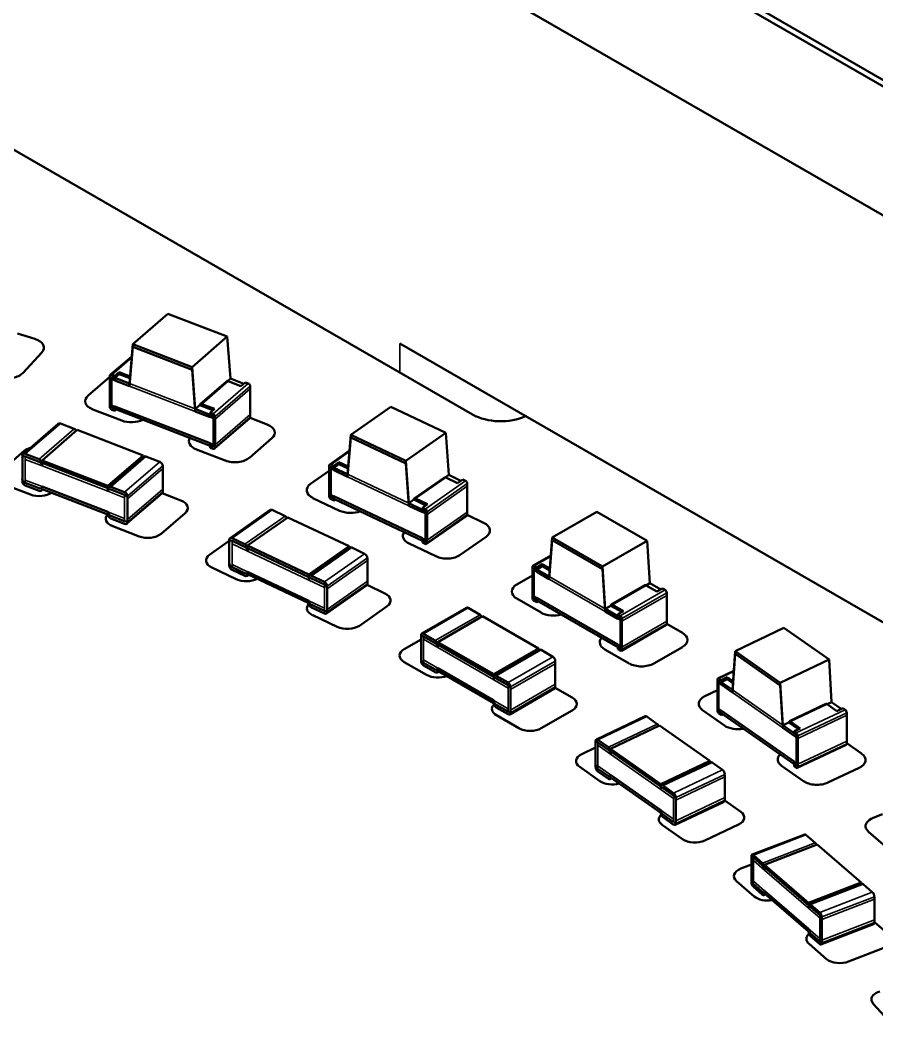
# Model space of a CAD drawing. Header units: inches. Extents: x -20.7 to 49, y -43 to 17.2.
# Drawn here: x -10.801 to -9.522, y -1.119 to 0.375 of the extents above; entities that cross this region are included whole.
import ezdxf

# ---------------------------------------------------------------- set-up
doc = ezdxf.new("R2010")
doc.units = ezdxf.units.IN
doc.header["$MEASUREMENT"] = 0
doc.layers.add('Visible (ANSI)', color=7, linetype='Continuous', lineweight=50)
doc.layers.add('Visible Narrow (ANSI)', color=7, linetype='Continuous', lineweight=35)

msp = doc.modelspace()

# ---------------------------------------------------------------- linework, layer by layer
at = {"layer": 'Visible (ANSI)'}
for p, q in [((-11.0274, 1.1595), (-8.4384, -0.3353)), ((-8.4384, -0.3449), (-11.0274, 1.1498)), ((-8.4384, -0.5378), (-11.0274, 0.957)), ((-11.0506, 0.3194), (-10.1254, -0.2147)), ((-10.5803, -0.0643), (-10.6327, -0.1097)), ((-10.5803, -0.0643), (-10.4919, -0.0984)), ((-10.8051, -0.0937), (-10.779, -0.1017)), ((-10.4919, -0.0984), (-10.5444, -0.1438)), ((-10.4919, -0.0984), (-10.487, -0.1611)), ((-10.6377, -0.1686), (-10.6327, -0.1097)), ((-10.6377, -0.1724), (-10.6327, -0.1136)), ((-10.6327, -0.1097), (-10.5444, -0.1438)), ((-10.6327, -0.1136), (-10.5444, -0.1477)), ((-10.234, -0.1087), (-9.2318, -0.6873)), ((-10.7684, -0.1219), (-10.7969, -0.1527)), ((-10.6665, -0.1556), (-10.6343, -0.1278)), ((-10.5444, -0.1438), (-10.5395, -0.2064)), ((-10.5444, -0.1477), (-10.5395, -0.2103)), ((-10.6994, -0.1865), (-10.6671, -0.1586)), ((-10.6671, -0.1996), (-10.6671, -0.1572)), ((-10.6671, -0.2035), (-10.6671, -0.1611)), ((-10.6642, -0.1554), (-10.6598, -0.1571)), ((-10.6642, -0.1593), (-10.6598, -0.161)), ((-10.6532, -0.1515), (-10.6598, -0.1571)), ((-10.6598, -0.16), (-10.6532, -0.1544)), ((-10.6598, -0.16), (-10.6598, -0.1571)), ((-10.6598, -0.16), (-10.6377, -0.1686)), ((-10.6598, -0.1639), (-10.6598, -0.161)), ((-10.6598, -0.1639), (-10.6377, -0.1724)), ((-10.6532, -0.1515), (-10.6532, -0.1544)), ((-10.6368, -0.1578), (-10.6532, -0.1515)), ((-10.6532, -0.1544), (-10.637, -0.1606)), ((-10.487, -0.1611), (-10.4913, -0.1648)), ((-10.487, -0.1611), (-10.4672, -0.1687)), ((-10.5323, -0.1992), (-10.4929, -0.1652)), ((-10.4906, -0.165), (-10.4714, -0.1724)), ((-10.4714, -0.1724), (-10.4649, -0.1667)), ((-10.4649, -0.1667), (-10.4604, -0.1684)), ((-10.4575, -0.2149), (-10.4575, -0.1724)), ((-10.4575, -0.2187), (-10.4575, -0.1763)), ((-10.6493, -0.2237), (-10.6923, -0.2072)), ((-10.6642, -0.2037), (-10.6598, -0.2054)), ((-10.6642, -0.2075), (-10.6598, -0.2092)), ((-10.6598, -0.2025), (-10.5174, -0.2574)), ((-10.6598, -0.2054), (-10.6598, -0.2025)), ((-10.6598, -0.2063), (-10.5174, -0.2613)), ((-10.6598, -0.2092), (-10.6598, -0.2063)), ((-10.6574, -0.2072), (-10.6598, -0.2092)), ((-10.5329, -0.2008), (-10.5395, -0.2064)), ((-10.5395, -0.2064), (-10.5174, -0.215)), ((-10.5329, -0.2008), (-10.5131, -0.2084)), ((-10.5108, -0.2064), (-10.5299, -0.199)), ((-10.5174, -0.2121), (-10.5108, -0.2064)), ((-10.2476, -0.203), (-10.3075, -0.2452)), ((-10.2476, -0.203), (-10.1654, -0.242)), ((-10.5395, -0.2103), (-10.5174, -0.2188)), ((-10.5174, -0.2121), (-10.5129, -0.2138)), ((-10.5174, -0.2121), (-10.5174, -0.215)), ((-10.5174, -0.2159), (-10.5129, -0.2176)), ((-10.5174, -0.2159), (-10.5174, -0.2188)), ((-10.5106, -0.2656), (-10.4581, -0.2203)), ((-10.51, -0.2602), (-10.51, -0.2178)), ((-10.51, -0.2641), (-10.51, -0.2217)), ((-10.4577, -0.2197), (-10.4323, -0.2295)), ((-10.7967, -0.2738), (-10.7443, -0.2285)), ((-10.7682, -0.2832), (-10.7157, -0.2378)), ((-10.7408, -0.2281), (-10.7202, -0.2361)), ((-10.7157, -0.2378), (-10.6175, -0.2757)), ((-10.4252, -0.2502), (-10.4588, -0.2793)), ((-10.3121, -0.3038), (-10.3075, -0.2452)), ((-10.3121, -0.3077), (-10.3075, -0.2491)), ((-10.3075, -0.2452), (-10.2253, -0.2841)), ((-10.3075, -0.2491), (-10.2253, -0.288)), ((-10.1654, -0.242), (-10.2253, -0.2841)), ((-10.1654, -0.242), (-10.1608, -0.3049)), ((-10.4947, -0.2834), (-10.5376, -0.2668)), ((-10.5174, -0.2574), (-10.5174, -0.2603)), ((-10.5174, -0.2603), (-10.5129, -0.262)), ((-10.5174, -0.2613), (-10.5174, -0.2642)), ((-10.5174, -0.2642), (-10.5129, -0.2659)), ((-10.3388, -0.2892), (-10.3093, -0.2685)), ((-10.8312, -0.3002), (-10.7951, -0.269)), ((-10.7977, -0.3109), (-10.7977, -0.2761)), ((-10.7977, -0.3147), (-10.7977, -0.28)), ((-10.7933, -0.2735), (-10.7726, -0.2815)), ((-10.7933, -0.2774), (-10.7726, -0.2853)), ((-10.7682, -0.2832), (-10.67, -0.321)), ((-10.7682, -0.2875), (-10.7682, -0.2832)), ((-10.67, -0.321), (-10.6175, -0.2757)), ((-10.6691, -0.3231), (-10.6166, -0.2777)), ((-10.6175, -0.2785), (-10.6175, -0.2757)), ((-10.6131, -0.2774), (-10.5925, -0.2854)), ((-10.7682, -0.287), (-10.67, -0.3249)), ((-10.7682, -0.2914), (-10.7682, -0.287)), ((-10.5881, -0.3261), (-10.5881, -0.2914)), ((-10.5881, -0.33), (-10.5881, -0.2953)), ((-10.3675, -0.3184), (-10.3395, -0.2987)), ((-10.3395, -0.3333), (-10.3395, -0.2908)), ((-10.3395, -0.3371), (-10.3395, -0.2947)), ((-10.3367, -0.2892), (-10.3326, -0.2912)), ((-10.3367, -0.2931), (-10.3326, -0.295)), ((-10.3251, -0.2859), (-10.3326, -0.2912)), ((-10.3326, -0.2941), (-10.3251, -0.2888)), ((-10.3326, -0.2941), (-10.3326, -0.2912)), ((-10.3326, -0.2941), (-10.3121, -0.3038)), ((-10.3326, -0.2979), (-10.3326, -0.295)), ((-10.3326, -0.2979), (-10.3121, -0.3077)), ((-10.3251, -0.2859), (-10.3251, -0.2888)), ((-10.3112, -0.2925), (-10.3251, -0.2859)), ((-10.3251, -0.2888), (-10.3114, -0.2953)), ((-10.2253, -0.2841), (-10.2208, -0.3471)), ((-10.2253, -0.288), (-10.2208, -0.3509)), ((-10.2126, -0.3402), (-10.1676, -0.3086)), ((-10.1608, -0.3049), (-10.1659, -0.3084)), ((-10.1656, -0.3086), (-10.1478, -0.317)), ((-10.1608, -0.3049), (-10.1428, -0.3135)), ((-10.1478, -0.317), (-10.1403, -0.3117)), ((-10.1403, -0.3117), (-10.1362, -0.3137)), ((-10.7854, -0.3343), (-10.8247, -0.3191)), ((-10.7933, -0.3169), (-10.7726, -0.3249)), ((-10.7933, -0.3208), (-10.7726, -0.3287)), ((-10.7692, -0.3284), (-10.767, -0.3265)), ((-10.7682, -0.3222), (-10.67, -0.3601)), ((-10.7682, -0.3261), (-10.67, -0.364)), ((-10.67, -0.3254), (-10.67, -0.321)), ((-10.67, -0.3292), (-10.67, -0.3249)), ((-10.67, -0.3249), (-10.67, -0.3249)), ((-10.6656, -0.3228), (-10.645, -0.3307)), ((-10.6656, -0.3266), (-10.645, -0.3346)), ((-10.1335, -0.3603), (-10.1335, -0.3179)), ((-10.1335, -0.3642), (-10.1335, -0.3217)), ((-10.6415, -0.3776), (-10.589, -0.3323)), ((-10.6406, -0.3715), (-10.6406, -0.3368)), ((-10.6406, -0.3753), (-10.6406, -0.3406)), ((-10.5889, -0.3322), (-10.5611, -0.3429)), ((-10.324, -0.3583), (-10.3639, -0.3394)), ((-10.3367, -0.3374), (-10.3326, -0.3394)), ((-10.3367, -0.3413), (-10.3326, -0.3432)), ((-10.3326, -0.3365), (-10.2002, -0.3992)), ((-10.3326, -0.3394), (-10.3326, -0.3365)), ((-10.3326, -0.3404), (-10.2002, -0.4031)), ((-10.3326, -0.3432), (-10.3326, -0.3404)), ((-10.3302, -0.3415), (-10.3326, -0.3432)), ((-10.2133, -0.3418), (-10.2208, -0.3471)), ((-10.2133, -0.3418), (-10.1952, -0.3504)), ((-10.1927, -0.3486), (-10.2106, -0.3402)), ((-10.4876, -0.3994), (-10.4277, -0.3572)), ((-10.4246, -0.3572), (-10.4054, -0.3663)), ((-10.2208, -0.3471), (-10.2002, -0.3568)), ((-10.2208, -0.3509), (-10.2002, -0.3607)), ((-10.2002, -0.3539), (-10.1927, -0.3486)), ((-10.2002, -0.3539), (-10.1961, -0.3558)), ((-10.2002, -0.3539), (-10.2002, -0.3568)), ((-10.2002, -0.3578), (-10.1961, -0.3597)), ((-10.2002, -0.3578), (-10.2002, -0.3607)), ((-10.6656, -0.3662), (-10.645, -0.3741)), ((-10.6656, -0.37), (-10.645, -0.378)), ((-10.5545, -0.3618), (-10.5906, -0.393)), ((-10.4613, -0.4104), (-10.4013, -0.3683)), ((-10.4013, -0.3683), (-10.31, -0.4115)), ((-10.1941, -0.4079), (-10.1342, -0.3658)), ((-10.1934, -0.4025), (-10.1934, -0.36)), ((-10.1934, -0.4063), (-10.1934, -0.3639)), ((-10.1335, -0.3647), (-10.109, -0.3764)), ((-9.9401, -0.3599), (-10.0069, -0.3985)), ((-9.9401, -0.3599), (-9.8649, -0.4033)), ((-10.6234, -0.3968), (-10.6627, -0.3816)), ((-10.4887, -0.4365), (-10.4887, -0.4018)), ((-10.4846, -0.3994), (-10.4654, -0.4085)), ((-10.2002, -0.3992), (-10.2002, -0.4021)), ((-10.2002, -0.4021), (-10.1961, -0.4041)), ((-10.2002, -0.4031), (-10.2002, -0.406)), ((-10.1054, -0.3974), (-10.1438, -0.4244)), ((-10.011, -0.4568), (-10.0069, -0.3985)), ((-10.011, -0.4607), (-10.0069, -0.4023)), ((-10.0069, -0.3985), (-9.9317, -0.4419)), ((-10.0069, -0.4023), (-9.9317, -0.4457)), ((-10.5181, -0.4241), (-10.4887, -0.4034)), ((-10.4887, -0.4404), (-10.4887, -0.4057)), ((-10.4846, -0.4033), (-10.4654, -0.4123)), ((-10.4613, -0.4104), (-10.37, -0.4537)), ((-10.4613, -0.4148), (-10.4613, -0.4104)), ((-10.4613, -0.4143), (-10.37, -0.4576)), ((-10.4613, -0.4186), (-10.4613, -0.4143)), ((-10.37, -0.4537), (-10.31, -0.4115)), ((-10.3689, -0.4556), (-10.309, -0.4135)), ((-10.31, -0.4142), (-10.31, -0.4115)), ((-10.3059, -0.4135), (-10.2868, -0.4226)), ((-10.1802, -0.4264), (-10.2201, -0.4075)), ((-10.2002, -0.406), (-10.1961, -0.4079)), ((-9.8649, -0.4033), (-9.9317, -0.4419)), ((-9.8649, -0.4033), (-9.8607, -0.4665)), ((-10.2826, -0.4636), (-10.2826, -0.4288)), ((-10.2826, -0.4674), (-10.2826, -0.4327)), ((-10.0354, -0.4407), (-10.0088, -0.4254)), ((-10.4783, -0.4606), (-10.5148, -0.4433)), ((-10.4846, -0.4428), (-10.4654, -0.4519)), ((-10.4846, -0.4467), (-10.4654, -0.4557)), ((-10.0361, -0.4848), (-10.0361, -0.4423)), ((-10.0361, -0.4886), (-10.0361, -0.4462)), ((-10.0336, -0.4409), (-10.0298, -0.4431)), ((-10.0336, -0.4448), (-10.0298, -0.4469)), ((-10.0215, -0.4383), (-10.0298, -0.4431)), ((-10.0298, -0.446), (-10.0215, -0.4411)), ((-10.0298, -0.446), (-10.0298, -0.4431)), ((-10.0298, -0.446), (-10.011, -0.4568)), ((-10.0298, -0.4498), (-10.0298, -0.4469)), ((-10.0215, -0.4383), (-10.0215, -0.4411)), ((-10.0102, -0.4448), (-10.0215, -0.4383)), ((-10.0215, -0.4411), (-10.0104, -0.4476)), ((-9.9317, -0.4419), (-9.9275, -0.505)), ((-9.9317, -0.4457), (-9.9275, -0.5089)), ((-10.4623, -0.4557), (-10.4599, -0.454)), ((-10.4613, -0.4495), (-10.37, -0.4928)), ((-10.4613, -0.4533), (-10.37, -0.4966)), ((-10.37, -0.458), (-10.37, -0.4537)), ((-10.37, -0.4576), (-10.3699, -0.4575)), ((-10.37, -0.4619), (-10.37, -0.4576)), ((-10.3659, -0.4556), (-10.3467, -0.4647)), ((-10.3659, -0.4595), (-10.3467, -0.4686)), ((-10.0596, -0.4684), (-10.0361, -0.4549)), ((-10.0298, -0.4498), (-10.011, -0.4607)), ((-10.3436, -0.512), (-10.2837, -0.4698)), ((-10.3426, -0.5057), (-10.3426, -0.471)), ((-10.3426, -0.5096), (-10.3426, -0.4749)), ((-10.2831, -0.4692), (-10.2565, -0.4819)), ((-9.9184, -0.4986), (-9.8683, -0.4697)), ((-9.8607, -0.4665), (-9.8666, -0.4698)), ((-9.8666, -0.4698), (-9.8503, -0.4792)), ((-9.8607, -0.4665), (-9.8444, -0.4759)), ((-9.8503, -0.4792), (-9.8419, -0.4744)), ((-9.8419, -0.4744), (-9.8382, -0.4766)), ((-10.023, -0.5106), (-10.0596, -0.4895)), ((-10.0336, -0.4891), (-10.0298, -0.4913)), ((-10.0298, -0.4884), (-9.9087, -0.5583)), ((-10.0298, -0.4913), (-10.0298, -0.4884)), ((-10.0298, -0.4923), (-9.9087, -0.5622)), ((-10.0298, -0.4951), (-10.0298, -0.4923)), ((-9.8357, -0.5234), (-9.8357, -0.4809)), ((-9.8357, -0.5272), (-9.8357, -0.4848)), ((-10.3659, -0.499), (-10.3467, -0.5081)), ((-10.3659, -0.5029), (-10.3467, -0.512)), ((-10.2532, -0.5011), (-10.2944, -0.5301)), ((-10.2014, -0.5419), (-10.1346, -0.5033)), ((-10.1319, -0.5036), (-10.1144, -0.5137)), ((-10.0336, -0.493), (-10.0298, -0.4951)), ((-10.0273, -0.4937), (-10.0298, -0.4951)), ((-9.9192, -0.5002), (-9.9275, -0.505)), ((-9.9275, -0.505), (-9.9087, -0.5159)), ((-9.9192, -0.5002), (-9.9029, -0.5096)), ((-9.9004, -0.5082), (-9.9167, -0.4988)), ((-10.3277, -0.532), (-10.3642, -0.5146)), ((-10.1774, -0.5545), (-10.1106, -0.5159)), ((-10.1106, -0.5159), (-10.0271, -0.5641)), ((-9.9275, -0.5089), (-9.9087, -0.5197)), ((-9.9087, -0.513), (-9.9004, -0.5082)), ((-9.9087, -0.513), (-9.905, -0.5152)), ((-9.9087, -0.513), (-9.9087, -0.5159)), ((-9.9087, -0.5168), (-9.905, -0.519)), ((-9.9087, -0.5168), (-9.9087, -0.5197)), ((-9.9025, -0.5619), (-9.9025, -0.5195)), ((-9.9032, -0.5674), (-9.8364, -0.5288)), ((-9.9025, -0.5658), (-9.9025, -0.5234)), ((-9.8357, -0.5272), (-9.8122, -0.5408)), ((-9.6606, -0.5334), (-9.7337, -0.568)), ((-9.6606, -0.5334), (-9.5932, -0.5808)), ((-10.2275, -0.5651), (-10.2025, -0.5506)), ((-10.2025, -0.5791), (-10.2025, -0.5443)), ((-10.2025, -0.5829), (-10.2025, -0.5482)), ((-10.1987, -0.5422), (-10.1812, -0.5523)), ((-10.1987, -0.546), (-10.1812, -0.5561)), ((-10.1774, -0.5545), (-10.0939, -0.6027)), ((-10.1774, -0.5588), (-10.1774, -0.5545)), ((-10.1774, -0.5583), (-10.0939, -0.6065)), ((-10.1774, -0.5627), (-10.1774, -0.5583)), ((-10.0939, -0.6027), (-10.0271, -0.5641)), ((-10.0928, -0.6046), (-10.026, -0.566)), ((-10.0271, -0.5666), (-10.0271, -0.5641)), ((-10.0233, -0.5663), (-10.0058, -0.5764)), ((-9.8915, -0.5866), (-9.928, -0.5655)), ((-9.9087, -0.5583), (-9.9087, -0.5612)), ((-9.9087, -0.5612), (-9.905, -0.5634)), ((-9.9087, -0.5622), (-9.9087, -0.5651)), ((-9.9087, -0.5651), (-9.905, -0.5672)), ((-9.8122, -0.5619), (-9.855, -0.5866)), ((-9.7374, -0.6261), (-9.7337, -0.568)), ((-9.7374, -0.63), (-9.7337, -0.5719)), ((-9.7337, -0.568), (-9.6662, -0.6154)), ((-9.7337, -0.5719), (-9.6662, -0.6193)), ((-9.5932, -0.5808), (-9.6662, -0.6154)), ((-9.5932, -0.5808), (-9.5895, -0.6442)), ((-10.1941, -0.6036), (-10.2275, -0.5844)), ((-10.1987, -0.5856), (-10.1812, -0.5957)), ((-10.1987, -0.5894), (-10.1812, -0.5995)), ((-10.1774, -0.5935), (-10.0939, -0.6417)), ((-10.1774, -0.5974), (-10.0939, -0.6456)), ((-10.002, -0.6176), (-10.002, -0.5829)), ((-10.002, -0.6215), (-10.002, -0.5868)), ((-10.1785, -0.5998), (-10.1759, -0.5983)), ((-10.0939, -0.607), (-10.0939, -0.6027)), ((-10.0939, -0.6109), (-10.0939, -0.6065)), ((-10.0939, -0.6065), (-10.0939, -0.6065)), ((-10.0901, -0.6048), (-10.0726, -0.615)), ((-10.0901, -0.6087), (-10.0726, -0.6188)), ((-9.7599, -0.6527), (-9.7599, -0.6103)), ((-9.7592, -0.6087), (-9.7356, -0.5975)), ((-9.7577, -0.609), (-9.7543, -0.6114)), ((-9.7452, -0.607), (-9.7543, -0.6114)), ((-9.7543, -0.6143), (-9.7452, -0.6099)), ((-9.7543, -0.6143), (-9.7543, -0.6114)), ((-9.7452, -0.607), (-9.7452, -0.6099)), ((-9.7366, -0.6131), (-9.7452, -0.607)), ((-9.7452, -0.6099), (-9.7368, -0.6158)), ((-10.0699, -0.6625), (-10.0031, -0.6239)), ((-10.0688, -0.6562), (-10.0688, -0.6215)), ((-10.0688, -0.6601), (-10.0688, -0.6253)), ((-10.0022, -0.6228), (-9.977, -0.6374)), ((-9.7786, -0.6352), (-9.7599, -0.6263)), ((-9.7599, -0.6566), (-9.7599, -0.6142)), ((-9.7577, -0.6129), (-9.7543, -0.6152)), ((-9.7543, -0.6143), (-9.7374, -0.6261)), ((-9.7543, -0.6181), (-9.7543, -0.6152)), ((-9.7543, -0.6181), (-9.7374, -0.63)), ((-9.6662, -0.6154), (-9.6625, -0.6788)), ((-9.6662, -0.6193), (-9.6625, -0.6827)), ((-10.0901, -0.6482), (-10.0726, -0.6584)), ((-10.0901, -0.6521), (-10.0726, -0.6622)), ((-9.977, -0.6567), (-10.0229, -0.6832)), ((-9.7494, -0.6793), (-9.7822, -0.6562)), ((-9.7543, -0.6567), (-9.6456, -0.7331)), ((-9.7543, -0.6596), (-9.7543, -0.6567)), ((-9.6526, -0.6729), (-9.5979, -0.6469)), ((-9.5963, -0.6472), (-9.5817, -0.6575)), ((-9.5895, -0.6442), (-9.5961, -0.6474)), ((-9.5895, -0.6442), (-9.5751, -0.6544)), ((-9.5817, -0.6575), (-9.5726, -0.6532)), ((-9.5726, -0.6532), (-9.5692, -0.6556)), ((-10.0563, -0.6832), (-10.0897, -0.6639)), ((-9.9407, -0.7), (-9.8677, -0.6653)), ((-9.8654, -0.6658), (-9.8497, -0.6769)), ((-9.7577, -0.6572), (-9.7543, -0.6596)), ((-9.7577, -0.6611), (-9.7543, -0.6635)), ((-9.7543, -0.6606), (-9.6456, -0.737)), ((-9.7543, -0.6635), (-9.7543, -0.6606)), ((-9.7518, -0.6623), (-9.7543, -0.6635)), ((-9.567, -0.7025), (-9.567, -0.66)), ((-9.567, -0.7063), (-9.567, -0.6639)), ((-9.9194, -0.7139), (-9.8463, -0.6792)), ((-9.8463, -0.6792), (-9.7714, -0.732)), ((-9.6534, -0.6745), (-9.6625, -0.6788)), ((-9.6625, -0.6788), (-9.6456, -0.6907)), ((-9.6625, -0.6827), (-9.6456, -0.6946)), ((-9.6534, -0.6745), (-9.639, -0.6846)), ((-9.6365, -0.6835), (-9.6511, -0.6732)), ((-9.6456, -0.6878), (-9.6365, -0.6835)), ((-9.9385, -0.7004), (-9.9227, -0.7115)), ((-9.6456, -0.6878), (-9.6423, -0.6902)), ((-9.6456, -0.6878), (-9.6456, -0.6907)), ((-9.6456, -0.6917), (-9.6423, -0.694)), ((-9.6456, -0.6917), (-9.6456, -0.6946)), ((-9.64, -0.7371), (-9.64, -0.6947)), ((-9.64, -0.7409), (-9.64, -0.6985)), ((-9.9623, -0.7218), (-9.9418, -0.7121)), ((-9.9418, -0.7371), (-9.9418, -0.7024)), ((-9.9418, -0.741), (-9.9418, -0.7062)), ((-9.9385, -0.7043), (-9.9227, -0.7153)), ((-9.9194, -0.7139), (-9.8444, -0.7666)), ((-9.9194, -0.7182), (-9.9194, -0.7139)), ((-9.6407, -0.7426), (-9.5677, -0.708)), ((-9.567, -0.7055), (-9.5447, -0.7212)), ((-9.9194, -0.7177), (-9.8444, -0.7704)), ((-9.9194, -0.7221), (-9.9194, -0.7177)), ((-9.9356, -0.7621), (-9.9655, -0.741)), ((-9.9385, -0.7438), (-9.9227, -0.7549)), ((-9.8444, -0.7666), (-9.7714, -0.732)), ((-9.8433, -0.7685), (-9.7703, -0.7339)), ((-9.7714, -0.7344), (-9.7714, -0.732)), ((-9.768, -0.7343), (-9.7523, -0.7454)), ((-9.6314, -0.7623), (-9.6642, -0.7392)), ((-9.6456, -0.7331), (-9.6456, -0.736)), ((-9.6456, -0.736), (-9.6423, -0.7384)), ((-9.6456, -0.737), (-9.6456, -0.7399)), ((-9.6456, -0.7399), (-9.6423, -0.7423)), ((-9.5483, -0.7422), (-9.595, -0.7644)), ((-9.9385, -0.7477), (-9.9227, -0.7587)), ((-9.9205, -0.7592), (-9.9177, -0.7579)), ((-9.9194, -0.7529), (-9.8444, -0.8056)), ((-9.9194, -0.7568), (-9.8444, -0.8095)), ((-9.7489, -0.7868), (-9.7489, -0.7521)), ((-9.7489, -0.7907), (-9.7489, -0.756)), ((-9.8444, -0.7709), (-9.8444, -0.7666)), ((-9.8444, -0.7748), (-9.8444, -0.7704)), ((-9.8444, -0.7704), (-9.8444, -0.7704)), ((-9.8411, -0.7689), (-9.8253, -0.78)), ((-9.8411, -0.7728), (-9.8253, -0.7839)), ((-9.822, -0.8214), (-9.822, -0.7867)), ((-9.822, -0.8253), (-9.822, -0.7906)), ((-9.7489, -0.7913), (-9.7252, -0.808)), ((-9.8231, -0.8277), (-9.75, -0.7931)), ((-9.8411, -0.8123), (-9.8253, -0.8234)), ((-9.8411, -0.8162), (-9.8253, -0.8273)), ((-9.5273, -0.8171), (-9.5136, -0.8118)), ((-9.8119, -0.8491), (-9.8419, -0.828)), ((-9.7285, -0.8272), (-9.7787, -0.851)), ((-9.5345, -0.8378), (-9.5383, -0.8324)), ((-9.7083, -0.872), (-9.6297, -0.8417)), ((-9.6278, -0.8423), (-9.614, -0.8542)), ((-9.5057, -0.8626), (-9.5345, -0.8378)), ((-9.6896, -0.8871), (-9.6111, -0.8568)), ((-9.6111, -0.8568), (-9.5454, -0.9135)), ((-9.7093, -0.9091), (-9.7093, -0.8744)), ((-9.7093, -0.913), (-9.7093, -0.8783)), ((-9.7063, -0.8726), (-9.6926, -0.8845)), ((-9.7063, -0.8765), (-9.6926, -0.8884)), ((-9.7249, -0.8928), (-9.7093, -0.8868)), ((-9.6896, -0.8871), (-9.624, -0.9438)), ((-9.6896, -0.8914), (-9.6896, -0.8871)), ((-9.6896, -0.8909), (-9.624, -0.9476)), ((-9.6896, -0.8953), (-9.6896, -0.8909)), ((-9.7052, -0.9344), (-9.7314, -0.9118)), ((-9.7063, -0.916), (-9.6926, -0.9279)), ((-9.7063, -0.9199), (-9.6926, -0.9318)), ((-9.624, -0.9438), (-9.5454, -0.9135)), ((-9.623, -0.9457), (-9.5444, -0.9154)), ((-9.5454, -0.9158), (-9.5454, -0.9135)), ((-9.5425, -0.916), (-9.5287, -0.9279)), ((-9.6907, -0.9324), (-9.688, -0.9314)), ((-9.6896, -0.9261), (-9.624, -0.9828)), ((-9.6896, -0.93), (-9.624, -0.9867)), ((-9.5257, -0.9695), (-9.5257, -0.9348)), ((-9.5257, -0.9734), (-9.5257, -0.9387)), ((-9.624, -0.9481), (-9.624, -0.9438)), ((-9.624, -0.952), (-9.624, -0.9476)), ((-9.624, -0.9476), (-9.624, -0.9476)), ((-9.621, -0.9463), (-9.6073, -0.9582)), ((-9.621, -0.9502), (-9.6073, -0.9621)), ((-9.6043, -0.9999), (-9.6043, -0.9651)), ((-9.6043, -1.0037), (-9.6043, -0.969)), ((-9.6054, -1.0061), (-9.5268, -0.9758)), ((-9.5257, -0.9729), (-9.5036, -0.992)), ((-9.621, -0.9897), (-9.6073, -1.0016)), ((-9.621, -0.9936), (-9.6073, -1.0055)), ((-9.5969, -1.028), (-9.6232, -1.0053)), ((-9.5101, -1.0109), (-9.5641, -1.0318)), ((-9.5274, -1.0949), (-9.5301, -1.0898)), ((-9.5052, -1.119), (-9.5274, -1.0949))]:
    msp.add_line(p, q, dxfattribs=at)
for centre, major_axis, ratio, start_param, end_param in [((-10.7912, -0.1149), (0.0258, 0), 0.57735, 5.792311, 7.363116), ((-10.8197, -0.1457), (-0.0258, 0), 0.57735, 1.07992, 2.650722), ((-10.6642, -0.1583), (-0.00232, 0.00268), 0.678892, 5.378346, 6.949143), ((-10.6642, -0.1622), (-0.00232, 0.00268), 0.678892, 5.378346, 6.949143), ((-10.4906, -0.1679), (-0.00232, 0.00268), 0.678892, 5.378346, 6.283185), ((-10.4604, -0.1713), (-0.00232, 0.00268), 0.678892, 3.80755, 5.378346), ((-10.6779, -0.1948), (-0.0258, 0), 0.57735, 5.694129, 7.26494), ((-10.6642, -0.2008), (0.00232, -0.00268), 0.678892, 3.80755, 5.378346), ((-10.6642, -0.2046), (0.00232, -0.00268), 0.678892, 3.80755, 5.378346), ((-10.5299, -0.2019), (-0.00232, 0.00268), 0.678892, 5.378346, 6.949143), ((-10.635, -0.2113), (-0.0258, 0), 0.57735, 0.98174, 2.295756), ((-10.5129, -0.2167), (-0.00232, 0.00268), 0.678892, 3.80755, 5.378346), ((-10.5129, -0.2205), (-0.00232, 0.00268), 0.678892, 3.80755, 5.378346), ((-10.4604, -0.2176), (0.00232, -0.00268), 0.678892, 0, 0.665957), ((-10.0837, -0.1906), (0.0591, 0), 0.57735, 3.926993, 5.397656), ((-10.7408, -0.2325), (-0.00347, 0.00402), 0.678892, 5.378346, 6.283185), ((-10.7202, -0.2404), (-0.00347, 0.00402), 0.678892, 4.543068, 5.378346), ((-10.4467, -0.2419), (0.0258, 0), 0.57735, 5.694129, 7.26494), ((-10.5233, -0.2544), (-0.0258, 0), 0.57735, 5.950933, 7.26494), ((-10.7755, -0.2766), (0.0236, 0), 0.57735, 2.019164, 2.552535), ((-10.5129, -0.2591), (0.00232, -0.00268), 0.678892, 5.378346, 6.949143), ((-10.5129, -0.263), (0.00232, -0.00268), 0.678892, 5.378346, 6.949143), ((-10.7933, -0.2778), (-0.00347, 0.00402), 0.678892, 5.378346, 6.949143), ((-10.7933, -0.2817), (-0.00347, 0.00402), 0.678892, 5.378346, 6.949143), ((-10.7726, -0.2858), (-0.00347, 0.00402), 0.678892, 3.80755, 5.378346), ((-10.6131, -0.2817), (-0.00347, 0.00402), 0.678892, 5.378346, 6.283185), ((-10.4803, -0.271), (-0.0258, 0), 0.57735, 0.98174, 2.552556), ((-10.7726, -0.2897), (-0.00347, 0.00402), 0.678892, 3.80755, 5.378346), ((-10.5925, -0.2897), (-0.00347, 0.00402), 0.678892, 3.80755, 5.378346), ((-10.3367, -0.2921), (-0.00204, 0.0029), 0.63116, 5.443637, 7.014433), ((-10.3367, -0.296), (-0.00204, 0.0029), 0.63116, 5.443637, 7.014433), ((-10.7933, -0.3126), (0.00347, -0.00402), 0.678892, 3.80755, 5.378346), ((-10.1656, -0.3115), (-0.00204, 0.0029), 0.63116, 5.443637, 6.283185), ((-10.7933, -0.3164), (0.00347, -0.00402), 0.678892, 3.80755, 5.378346), ((-10.7726, -0.3205), (0.00347, -0.00402), 0.678892, 5.378346, 6.949143), ((-10.7726, -0.3244), (0.00347, -0.00402), 0.678892, 5.378346, 6.949143), ((-10.6656, -0.3271), (-0.00347, 0.00402), 0.678892, 5.378346, 6.949143), ((-10.6656, -0.331), (-0.00347, 0.00402), 0.678892, 5.378346, 6.949143), ((-10.3475, -0.3278), (-0.0258, 0), 0.57735, 5.595951, 7.166768), ((-10.1362, -0.3166), (-0.00204, 0.0029), 0.63116, 3.872841, 5.443637), ((-10.7723, -0.3229), (-0.0236, 0), 0.57735, 0.981756, 2.456536), ((-10.645, -0.335), (-0.00347, 0.00402), 0.678892, 3.80755, 5.378346), ((-10.645, -0.3389), (-0.00347, 0.00402), 0.678892, 3.80755, 5.378346), ((-10.5925, -0.3283), (0.00347, -0.00402), 0.678892, 0, 0.665957), ((-10.5742, -0.3543), (0.0236, 0), 0.57735, 5.694135, 7.264934), ((-10.3367, -0.3346), (0.00204, -0.0029), 0.63116, 3.872841, 5.443637), ((-10.3367, -0.3384), (0.00204, -0.0029), 0.63116, 3.872841, 5.443637), ((-10.2106, -0.3431), (-0.00204, 0.0029), 0.63116, 5.443637, 7.014433), ((-10.4246, -0.3616), (-0.00306, 0.00435), 0.63116, 5.443637, 6.283185), ((-10.3076, -0.3468), (-0.0258, 0), 0.57735, 0.883562, 2.168152), ((-10.1961, -0.3587), (-0.00204, 0.0029), 0.63116, 3.872841, 5.443637), ((-10.6495, -0.3703), (-0.0236, 0), 0.57735, 5.790141, 7.264934), ((-10.6656, -0.3618), (0.00347, -0.00402), 0.678892, 3.80755, 5.378346), ((-10.6656, -0.3657), (0.00347, -0.00402), 0.678892, 3.80755, 5.378346), ((-10.645, -0.3698), (0.00347, -0.00402), 0.678892, 5.378346, 6.949143), ((-10.4054, -0.3707), (-0.00306, 0.00435), 0.63116, 4.635772, 5.443637), ((-10.1961, -0.3626), (-0.00204, 0.0029), 0.63116, 3.872841, 5.443637), ((-10.1362, -0.3629), (0.00204, -0.0029), 0.63116, 0, 0.731248), ((-10.645, -0.3736), (0.00347, -0.00402), 0.678892, 5.378346, 6.949143), ((-10.1254, -0.3879), (0.0258, 0), 0.57735, 5.595951, 7.166768), ((-10.6103, -0.3854), (-0.0236, 0), 0.57735, 0.981756, 2.552535), ((-10.4846, -0.4037), (-0.00306, 0.00435), 0.63116, 5.443637, 7.014433), ((-10.4846, -0.4076), (-0.00306, 0.00435), 0.63116, 5.443637, 7.014433), ((-10.2037, -0.396), (-0.0258, 0), 0.57735, 5.882172, 7.166768), ((-10.1961, -0.4012), (0.00204, -0.0029), 0.63116, 5.443637, 7.014433), ((-10.4654, -0.4128), (-0.00306, 0.00435), 0.63116, 3.872841, 5.443637), ((-10.4654, -0.4167), (-0.00306, 0.00435), 0.63116, 3.872841, 5.443637), ((-10.3059, -0.4178), (-0.00306, 0.00435), 0.63116, 5.443637, 6.283185), ((-10.1961, -0.405), (0.00204, -0.0029), 0.63116, 5.443637, 7.014433), ((-10.4998, -0.4327), (-0.0236, 0), 0.57735, 5.595964, 7.166757), ((-10.2868, -0.4269), (-0.00306, 0.00435), 0.63116, 3.872841, 5.443637), ((-10.1638, -0.4149), (-0.0258, 0), 0.57735, 0.883562, 2.454379), ((-10.4846, -0.4385), (0.00306, -0.00435), 0.63116, 3.872841, 5.443637), ((-10.4846, -0.4423), (0.00306, -0.00435), 0.63116, 3.872841, 5.443637), ((-10.0336, -0.4438), (-0.00177, 0.00307), 0.57735, 5.497787, 7.068583), ((-10.0336, -0.4477), (-0.00177, 0.00307), 0.57735, 5.497787, 7.068583), ((-10.4633, -0.45), (-0.0236, 0), 0.57735, 0.883578, 2.320905), ((-10.4654, -0.4475), (0.00306, -0.00435), 0.63116, 5.443637, 7.014433), ((-10.4654, -0.4514), (0.00306, -0.00435), 0.63116, 5.443637, 7.014433), ((-10.3659, -0.46), (-0.00306, 0.00435), 0.63116, 5.443637, 7.014433), ((-10.3659, -0.4638), (-0.00306, 0.00435), 0.63116, 5.443637, 7.014433), ((-10.3467, -0.4691), (-0.00306, 0.00435), 0.63116, 3.872841, 5.443637), ((-10.3467, -0.4729), (-0.00306, 0.00435), 0.63116, 3.872841, 5.443637), ((-10.2868, -0.4655), (0.00306, -0.00435), 0.63116, 0, 0.731248), ((-10.0413, -0.479), (-0.0258, 0), 0.57735, 5.497781, 7.06859), ((-9.8666, -0.4727), (-0.00177, 0.00307), 0.57735, 5.497787, 6.283185), ((-9.8382, -0.4795), (-0.00177, 0.00307), 0.57735, 3.926991, 5.497787), ((-10.3659, -0.4947), (0.00306, -0.00435), 0.63116, 3.872841, 5.443637), ((-10.2715, -0.4924), (0.0236, 0), 0.57735, 5.595964, 7.166757), ((-10.0336, -0.4862), (0.00177, -0.00307), 0.57735, 3.926991, 5.497787), ((-10.0336, -0.4901), (0.00177, -0.00307), 0.57735, 3.926991, 5.497787), ((-10.3492, -0.5041), (-0.0236, 0), 0.57735, 5.779924, 7.166757), ((-10.3659, -0.4986), (0.00306, -0.00435), 0.63116, 3.872841, 5.443637), ((-10.3467, -0.5038), (0.00306, -0.00435), 0.63116, 5.443637, 7.014433), ((-10.1319, -0.5079), (-0.00266, 0.0046), 0.57735, 5.497787, 6.283185), ((-9.9167, -0.5017), (-0.00177, 0.00307), 0.57735, 5.497787, 7.068583), ((-10.3467, -0.5076), (0.00306, -0.00435), 0.63116, 5.443637, 7.014433), ((-10.1144, -0.5181), (-0.00266, 0.0046), 0.57735, 4.712389, 5.497787), ((-10.0048, -0.5001), (-0.0258, 0), 0.57735, 0.785392, 2.036495), ((-9.905, -0.5181), (-0.00177, 0.00307), 0.57735, 3.926991, 5.497787), ((-9.905, -0.5219), (-0.00177, 0.00307), 0.57735, 3.926991, 5.497787), ((-10.3127, -0.5214), (-0.0236, 0), 0.57735, 0.883578, 2.454359), ((-9.8382, -0.5258), (0.00177, -0.00307), 0.57735, 0, 0.785398), ((-10.1987, -0.5465), (-0.00266, 0.0046), 0.57735, 5.497787, 7.068583), ((-10.1987, -0.5504), (-0.00266, 0.0046), 0.57735, 5.497787, 7.068583), ((-10.1812, -0.5566), (-0.00266, 0.0046), 0.57735, 3.926991, 5.497787), ((-9.9098, -0.5549), (-0.0258, 0), 0.57735, 5.817487, 7.06859), ((-9.8304, -0.5513), (0.0258, 0), 0.57735, 5.497781, 7.06859), ((-10.2108, -0.5747), (-0.0236, 0), 0.57735, 5.497793, 7.068577), ((-10.1812, -0.5605), (-0.00266, 0.0046), 0.57735, 3.926991, 5.497787), ((-10.0233, -0.5706), (-0.00266, 0.0046), 0.57735, 5.497787, 6.283185), ((-9.905, -0.5605), (0.00177, -0.00307), 0.57735, 5.497787, 7.068583), ((-9.905, -0.5643), (0.00177, -0.00307), 0.57735, 5.497787, 7.068583), ((-10.1987, -0.5812), (0.00266, -0.0046), 0.57735, 3.926991, 5.497787), ((-10.0058, -0.5807), (-0.00266, 0.0046), 0.57735, 3.926991, 5.497787), ((-10.1987, -0.5851), (0.00266, -0.0046), 0.57735, 3.926991, 5.497787), ((-10.1812, -0.5913), (0.00266, -0.0046), 0.57735, 5.497787, 7.068583), ((-10.1812, -0.5952), (0.00266, -0.0046), 0.57735, 5.497787, 7.068583), ((-9.8732, -0.576), (-0.0258, 0), 0.57735, 0.785392, 2.356201), ((-10.1774, -0.594), (-0.0236, 0), 0.57735, 0.785404, 2.180284), ((-10.0901, -0.6092), (-0.00266, 0.0046), 0.57735, 5.497787, 7.068583), ((-10.0901, -0.613), (-0.00266, 0.0046), 0.57735, 5.497787, 7.068583), ((-9.7577, -0.6119), (-0.00152, 0.0032), 0.51798, 5.542284, 7.11308), ((-10.0726, -0.6193), (-0.00266, 0.0046), 0.57735, 3.926991, 5.497787), ((-10.0726, -0.6232), (-0.00266, 0.0046), 0.57735, 3.926991, 5.497787), ((-10.0058, -0.6193), (0.00266, -0.0046), 0.57735, 0, 0.785398), ((-9.7577, -0.6158), (-0.00152, 0.0032), 0.51798, 5.542284, 7.11308), ((-10.0901, -0.6439), (0.00266, -0.0046), 0.57735, 3.926991, 5.497787), ((-9.9937, -0.647), (0.0236, 0), 0.57735, 5.497793, 7.068577), ((-9.7622, -0.6467), (-0.0258, 0), 0.57735, 5.399603, 6.97042), ((-10.073, -0.6543), (-0.0236, 0), 0.57735, 5.767748, 7.068577), ((-10.0901, -0.6478), (0.00266, -0.0046), 0.57735, 3.926991, 5.497787), ((-10.0726, -0.654), (0.00266, -0.0046), 0.57735, 5.497787, 7.068583), ((-9.7577, -0.6543), (0.00152, -0.0032), 0.51798, 3.971487, 5.542284), ((-9.7577, -0.6582), (0.00152, -0.0032), 0.51798, 3.971487, 5.542284), ((-9.5963, -0.6501), (-0.00152, 0.0032), 0.51798, 5.542284, 6.283185), ((-9.5692, -0.6585), (-0.00152, 0.0032), 0.51798, 3.971487, 5.542284), ((-10.0726, -0.6579), (0.00266, -0.0046), 0.57735, 5.497787, 7.068583), ((-9.8654, -0.6701), (-0.00228, 0.0048), 0.51798, 5.542284, 6.283185), ((-10.0396, -0.6736), (-0.0236, 0), 0.57735, 0.785404, 2.356188), ((-9.8497, -0.6812), (-0.00228, 0.0048), 0.51798, 4.775337, 5.542284), ((-9.7295, -0.6698), (-0.0258, 0), 0.57735, 0.687214, 1.900949), ((-9.6511, -0.6761), (-0.00152, 0.0032), 0.51798, 5.542284, 7.11308), ((-9.9385, -0.7048), (-0.00228, 0.0048), 0.51798, 5.542284, 7.11308), ((-9.6423, -0.6931), (-0.00152, 0.0032), 0.51798, 3.971487, 5.542284), ((-9.6423, -0.6969), (-0.00152, 0.0032), 0.51798, 3.971487, 5.542284), ((-9.9385, -0.7086), (-0.00228, 0.0048), 0.51798, 5.542284, 7.11308), ((-9.9227, -0.7158), (-0.00228, 0.0048), 0.51798, 3.971487, 5.542284), ((-9.9227, -0.7197), (-0.00228, 0.0048), 0.51798, 3.971487, 5.542284), ((-9.5692, -0.7048), (0.00152, -0.0032), 0.51798, 0, 0.829895), ((-9.9473, -0.7324), (-0.0236, 0), 0.57735, 5.399622, 6.970403), ((-9.6442, -0.7298), (-0.0258, 0), 0.57735, 5.75669, 6.97042), ((-9.5646, -0.7307), (0.0258, 0), 0.57735, 5.399603, 6.97042), ((-9.9385, -0.7395), (0.00228, -0.0048), 0.51798, 3.971487, 5.542284), ((-9.9385, -0.7433), (0.00228, -0.0048), 0.51798, 3.971487, 5.542284), ((-9.768, -0.7387), (-0.00228, 0.0048), 0.51798, 5.542284, 6.283185), ((-9.7523, -0.7497), (-0.00228, 0.0048), 0.51798, 3.971487, 5.542284), ((-9.6423, -0.7355), (0.00152, -0.0032), 0.51798, 5.542284, 7.11308), ((-9.6423, -0.7394), (0.00152, -0.0032), 0.51798, 5.542284, 7.11308), ((-9.9227, -0.7505), (0.00228, -0.0048), 0.51798, 5.542284, 7.11308), ((-9.9227, -0.7544), (0.00228, -0.0048), 0.51798, 5.542284, 7.11308), ((-9.9173, -0.7535), (-0.0236, 0), 0.57735, 0.687224, 2.034899), ((-9.8411, -0.7733), (-0.00228, 0.0048), 0.51798, 5.542284, 7.11308), ((-9.8411, -0.7771), (-0.00228, 0.0048), 0.51798, 5.542284, 7.11308), ((-9.6114, -0.7528), (-0.0258, 0), 0.57735, 0.687214, 2.258031), ((-9.8253, -0.7844), (-0.00228, 0.0048), 0.51798, 3.971487, 5.542284), ((-9.8253, -0.7882), (-0.00228, 0.0048), 0.51798, 3.971487, 5.542284), ((-9.7523, -0.7883), (0.00228, -0.0048), 0.51798, 0, 0.829895), ((-9.8411, -0.808), (0.00228, -0.0048), 0.51798, 3.971487, 5.542284), ((-9.8237, -0.8193), (-0.0236, 0), 0.57735, 5.739282, 6.970403), ((-9.8411, -0.8119), (0.00228, -0.0048), 0.51798, 3.971487, 5.542284), ((-9.7435, -0.8166), (0.0236, 0), 0.57735, 5.399622, 6.970403), ((-9.513, -0.8295), (-0.0258, 0), 0.57735, 5.301424, 6.47954), ((-9.8253, -0.8191), (0.00228, -0.0048), 0.51798, 5.542284, 7.11308), ((-9.8253, -0.8229), (0.00228, -0.0048), 0.51798, 5.542284, 7.11308), ((-9.7937, -0.8404), (-0.0236, 0), 0.57735, 0.687224, 2.258018), ((-9.6278, -0.8467), (-0.00191, 0.00496), 0.453621, 5.578442, 6.283185), ((-9.614, -0.8586), (-0.00191, 0.00496), 0.453621, 4.826576, 5.578442), ((-9.7063, -0.877), (-0.00191, 0.00496), 0.453621, 5.578442, 7.149238), ((-9.7063, -0.8808), (-0.00191, 0.00496), 0.453621, 5.578442, 7.149238), ((-9.7118, -0.9042), (-0.0236, 0), 0.57735, 5.301447, 6.872225), ((-9.6926, -0.8889), (-0.00191, 0.00496), 0.453621, 4.007645, 5.578442), ((-9.6926, -0.8927), (-0.00191, 0.00496), 0.453621, 4.007645, 5.578442), ((-9.7063, -0.9117), (0.00191, -0.00496), 0.453621, 4.007645, 5.578442), ((-9.7063, -0.9155), (0.00191, -0.00496), 0.453621, 4.007645, 5.578442), ((-9.5425, -0.9204), (-0.00191, 0.00496), 0.453621, 5.578442, 6.283185), ((-9.6855, -0.9269), (-0.0236, 0), 0.57735, 0.589048, 1.884958), ((-9.6926, -0.9236), (0.00191, -0.00496), 0.453621, 5.578442, 7.149238), ((-9.6926, -0.9275), (0.00191, -0.00496), 0.453621, 5.578442, 7.149238), ((-9.5287, -0.9323), (-0.00191, 0.00496), 0.453621, 4.007645, 5.578442), ((-9.621, -0.9507), (-0.00191, 0.00496), 0.453621, 5.578442, 7.149238), ((-9.621, -0.9545), (-0.00191, 0.00496), 0.453621, 5.578442, 7.149238), ((-9.6073, -0.9626), (-0.00191, 0.00496), 0.453621, 4.007645, 5.578442), ((-9.6073, -0.9664), (-0.00191, 0.00496), 0.453621, 4.007645, 5.578442), ((-9.621, -0.9854), (0.00191, -0.00496), 0.453621, 4.007645, 5.578442), ((-9.5287, -0.9709), (0.00191, -0.00496), 0.453621, 0, 0.866053), ((-9.6035, -0.9977), (-0.0236, 0), 0.57735, 5.700986, 6.872225), ((-9.621, -0.9893), (0.00191, -0.00496), 0.453621, 4.007645, 5.578442), ((-9.6073, -0.9973), (0.00191, -0.00496), 0.453621, 5.578442, 7.149238), ((-9.6073, -1.0012), (0.00191, -0.00496), 0.453621, 5.578442, 7.149238), ((-9.5773, -1.0204), (-0.0236, 0), 0.57735, 0.589048, 2.159846), ((-9.5066, -1.0885), (-0.0236, 0), 0.57735, 5.203262, 6.381358)]:
    msp.add_ellipse(centre, major_axis=major_axis, ratio=ratio, start_param=start_param, end_param=end_param, dxfattribs=at)
at = {"layer": 'Visible Narrow (ANSI)'}
for p, q in [((-10.234, -0.1087), (-10.234, -0.1521)), ((-10.6642, -0.1554), (-10.6344, -0.1297)), ((-10.6642, -0.1583), (-10.6598, -0.16)), ((-10.6642, -0.2008), (-10.6642, -0.1583)), ((-10.6642, -0.1622), (-10.6598, -0.1639)), ((-10.6642, -0.2046), (-10.6642, -0.1622)), ((-10.5395, -0.2064), (-10.6377, -0.1686)), ((-10.5395, -0.2103), (-10.6377, -0.1724)), ((-10.5299, -0.199), (-10.4906, -0.165)), ((-10.5129, -0.2138), (-10.4604, -0.1684)), ((-10.51, -0.2178), (-10.4575, -0.1724)), ((-10.51, -0.2217), (-10.4575, -0.1763)), ((-10.6642, -0.2008), (-10.6598, -0.2025)), ((-10.6642, -0.2046), (-10.6598, -0.2063)), ((-10.5174, -0.215), (-10.5129, -0.2167)), ((-10.5174, -0.2188), (-10.5129, -0.2205)), ((-10.5129, -0.2591), (-10.5129, -0.2167)), ((-10.5129, -0.263), (-10.5129, -0.2205)), ((-10.51, -0.2602), (-10.4575, -0.2149)), ((-10.51, -0.2641), (-10.4575, -0.2187)), ((-10.7933, -0.2735), (-10.7408, -0.2281)), ((-10.7726, -0.2815), (-10.7202, -0.2361)), ((-10.5174, -0.2574), (-10.5129, -0.2591)), ((-10.5174, -0.2613), (-10.5129, -0.263)), ((-10.7933, -0.3126), (-10.7933, -0.2778)), ((-10.7933, -0.2778), (-10.7682, -0.2875)), ((-10.7933, -0.3164), (-10.7933, -0.2817)), ((-10.7933, -0.2817), (-10.7682, -0.2914)), ((-10.6656, -0.3228), (-10.6131, -0.2774)), ((-10.3367, -0.2892), (-10.3095, -0.27)), ((-10.7682, -0.2875), (-10.67, -0.3254)), ((-10.7682, -0.2914), (-10.67, -0.3292)), ((-10.645, -0.3307), (-10.5925, -0.2854)), ((-10.6406, -0.3368), (-10.5881, -0.2914)), ((-10.6406, -0.3406), (-10.5881, -0.2953)), ((-10.3367, -0.2921), (-10.3326, -0.2941)), ((-10.3367, -0.3346), (-10.3367, -0.2921)), ((-10.3367, -0.296), (-10.3326, -0.2979)), ((-10.3367, -0.3384), (-10.3367, -0.296)), ((-10.7933, -0.3126), (-10.7682, -0.3222)), ((-10.2208, -0.3471), (-10.3121, -0.3038)), ((-10.2208, -0.3509), (-10.3121, -0.3077)), ((-10.2106, -0.3402), (-10.1656, -0.3086)), ((-10.7933, -0.3164), (-10.7682, -0.3261)), ((-10.67, -0.3254), (-10.645, -0.335)), ((-10.6406, -0.3715), (-10.5881, -0.3261)), ((-10.1961, -0.3558), (-10.1362, -0.3137)), ((-10.1934, -0.36), (-10.1335, -0.3179)), ((-10.1934, -0.3639), (-10.1335, -0.3217)), ((-10.67, -0.3292), (-10.645, -0.3389)), ((-10.645, -0.3698), (-10.645, -0.335)), ((-10.645, -0.3736), (-10.645, -0.3389)), ((-10.6406, -0.3753), (-10.5881, -0.33)), ((-10.3367, -0.3346), (-10.3326, -0.3365)), ((-10.3367, -0.3384), (-10.3326, -0.3404)), ((-10.4846, -0.3994), (-10.4246, -0.3572)), ((-10.2002, -0.3568), (-10.1961, -0.3587)), ((-10.67, -0.3601), (-10.645, -0.3698)), ((-10.67, -0.364), (-10.645, -0.3736)), ((-10.4654, -0.4085), (-10.4054, -0.3663)), ((-10.2002, -0.3607), (-10.1961, -0.3626)), ((-10.1961, -0.4012), (-10.1961, -0.3587)), ((-10.1961, -0.405), (-10.1961, -0.3626)), ((-10.1934, -0.4025), (-10.1335, -0.3603)), ((-10.1934, -0.4063), (-10.1335, -0.3642)), ((-10.2002, -0.3992), (-10.1961, -0.4012)), ((-10.2002, -0.4031), (-10.1961, -0.405)), ((-10.4846, -0.4385), (-10.4846, -0.4037)), ((-10.4846, -0.4037), (-10.4613, -0.4148)), ((-10.4846, -0.4423), (-10.4846, -0.4076)), ((-10.4846, -0.4076), (-10.4613, -0.4186)), ((-10.4613, -0.4148), (-10.37, -0.458)), ((-10.3659, -0.4556), (-10.3059, -0.4135)), ((-10.4613, -0.4186), (-10.37, -0.4619)), ((-10.3467, -0.4647), (-10.2868, -0.4226)), ((-10.3426, -0.471), (-10.2826, -0.4288)), ((-10.3426, -0.4749), (-10.2826, -0.4327)), ((-10.0336, -0.4409), (-10.0089, -0.4266)), ((-10.4846, -0.4385), (-10.4613, -0.4495)), ((-10.4846, -0.4423), (-10.4613, -0.4533)), ((-10.0336, -0.4438), (-10.0298, -0.446)), ((-10.0336, -0.4862), (-10.0336, -0.4438)), ((-10.0336, -0.4477), (-10.0298, -0.4498)), ((-10.0336, -0.4901), (-10.0336, -0.4477)), ((-10.37, -0.458), (-10.3467, -0.4691)), ((-10.37, -0.4619), (-10.3467, -0.4729)), ((-9.9275, -0.505), (-10.011, -0.4568)), ((-9.9275, -0.5089), (-10.011, -0.4607)), ((-10.3467, -0.5038), (-10.3467, -0.4691)), ((-10.3467, -0.5076), (-10.3467, -0.4729)), ((-10.3426, -0.5057), (-10.2826, -0.4636)), ((-10.3426, -0.5096), (-10.2826, -0.4674)), ((-9.9167, -0.4988), (-9.8666, -0.4698)), ((-9.905, -0.5152), (-9.8382, -0.4766)), ((-10.37, -0.4928), (-10.3467, -0.5038)), ((-10.0336, -0.4862), (-10.0298, -0.4884)), ((-10.0336, -0.4901), (-10.0298, -0.4923)), ((-9.9025, -0.5195), (-9.8357, -0.4809)), ((-9.9025, -0.5234), (-9.8357, -0.4848)), ((-10.37, -0.4966), (-10.3467, -0.5076)), ((-10.1987, -0.5422), (-10.1319, -0.5036)), ((-10.1812, -0.5523), (-10.1144, -0.5137)), ((-9.9087, -0.5159), (-9.905, -0.5181)), ((-9.9087, -0.5197), (-9.905, -0.5219)), ((-9.905, -0.5605), (-9.905, -0.5181)), ((-9.905, -0.5643), (-9.905, -0.5219)), ((-9.9025, -0.5619), (-9.8357, -0.5234)), ((-9.9025, -0.5658), (-9.8357, -0.5272)), ((-10.1987, -0.5812), (-10.1987, -0.5465)), ((-10.1987, -0.5465), (-10.1774, -0.5588)), ((-10.1987, -0.5851), (-10.1987, -0.5504)), ((-10.1987, -0.5504), (-10.1774, -0.5627)), ((-10.1774, -0.5588), (-10.0939, -0.607)), ((-10.1774, -0.5627), (-10.0939, -0.6109)), ((-10.0901, -0.6048), (-10.0233, -0.5663)), ((-9.9087, -0.5583), (-9.905, -0.5605)), ((-9.9087, -0.5622), (-9.905, -0.5643)), ((-10.1987, -0.5812), (-10.1774, -0.5935)), ((-10.0726, -0.615), (-10.0058, -0.5764)), ((-10.1987, -0.5851), (-10.1774, -0.5974)), ((-10.0688, -0.6215), (-10.002, -0.5829)), ((-10.0688, -0.6253), (-10.002, -0.5868)), ((-10.0939, -0.607), (-10.0726, -0.6193)), ((-10.0939, -0.6109), (-10.0726, -0.6232)), ((-9.7577, -0.609), (-9.7356, -0.5986)), ((-9.7577, -0.6119), (-9.7543, -0.6143)), ((-9.7577, -0.6543), (-9.7577, -0.6119)), ((-10.0726, -0.654), (-10.0726, -0.6193)), ((-10.0726, -0.6579), (-10.0726, -0.6232)), ((-10.0688, -0.6562), (-10.002, -0.6176)), ((-10.0688, -0.6601), (-10.002, -0.6215)), ((-9.7577, -0.6158), (-9.7543, -0.6181)), ((-9.7577, -0.6582), (-9.7577, -0.6158)), ((-9.6625, -0.6788), (-9.7374, -0.6261)), ((-10.0939, -0.6417), (-10.0726, -0.654)), ((-9.6625, -0.6827), (-9.7374, -0.63)), ((-10.0939, -0.6456), (-10.0726, -0.6579)), ((-9.7577, -0.6543), (-9.7543, -0.6567)), ((-9.6511, -0.6732), (-9.5963, -0.6472)), ((-9.6423, -0.6902), (-9.5692, -0.6556)), ((-9.9385, -0.7004), (-9.8654, -0.6658)), ((-9.7577, -0.6582), (-9.7543, -0.6606)), ((-9.64, -0.6947), (-9.567, -0.66)), ((-9.64, -0.6985), (-9.567, -0.6639)), ((-9.9227, -0.7115), (-9.8497, -0.6769)), ((-9.6456, -0.6907), (-9.6423, -0.6931)), ((-9.6456, -0.6946), (-9.6423, -0.6969)), ((-9.6423, -0.7355), (-9.6423, -0.6931)), ((-9.6423, -0.7394), (-9.6423, -0.6969)), ((-9.9385, -0.7395), (-9.9385, -0.7048)), ((-9.9385, -0.7048), (-9.9194, -0.7182)), ((-9.9385, -0.7433), (-9.9385, -0.7086)), ((-9.9385, -0.7086), (-9.9194, -0.7221)), ((-9.64, -0.7371), (-9.567, -0.7025)), ((-9.64, -0.7409), (-9.567, -0.7063)), ((-9.9194, -0.7182), (-9.8444, -0.7709)), ((-9.9194, -0.7221), (-9.8444, -0.7748)), ((-9.9385, -0.7395), (-9.9194, -0.7529)), ((-9.9385, -0.7433), (-9.9194, -0.7568)), ((-9.8411, -0.7689), (-9.768, -0.7343)), ((-9.8253, -0.78), (-9.7523, -0.7454)), ((-9.6456, -0.7331), (-9.6423, -0.7355)), ((-9.6456, -0.737), (-9.6423, -0.7394)), ((-9.822, -0.7867), (-9.7489, -0.7521)), ((-9.822, -0.7906), (-9.7489, -0.756)), ((-9.8444, -0.7709), (-9.8253, -0.7844)), ((-9.8444, -0.7748), (-9.8253, -0.7882)), ((-9.8253, -0.8191), (-9.8253, -0.7844)), ((-9.8253, -0.8229), (-9.8253, -0.7882)), ((-9.822, -0.8214), (-9.7489, -0.7868)), ((-9.822, -0.8253), (-9.7489, -0.7907)), ((-9.8444, -0.8056), (-9.8253, -0.8191)), ((-9.8444, -0.8095), (-9.8253, -0.8229)), ((-9.7063, -0.8726), (-9.6278, -0.8423)), ((-9.6926, -0.8845), (-9.614, -0.8542)), ((-9.7063, -0.9117), (-9.7063, -0.877)), ((-9.7063, -0.877), (-9.6896, -0.8914)), ((-9.7063, -0.9155), (-9.7063, -0.8808)), ((-9.7063, -0.8808), (-9.6896, -0.8953)), ((-9.6896, -0.8914), (-9.624, -0.9481)), ((-9.6896, -0.8953), (-9.624, -0.952)), ((-9.7063, -0.9117), (-9.6896, -0.9261)), ((-9.7063, -0.9155), (-9.6896, -0.93)), ((-9.621, -0.9463), (-9.5425, -0.916)), ((-9.6073, -0.9582), (-9.5287, -0.9279)), ((-9.6043, -0.9651), (-9.5257, -0.9348)), ((-9.6043, -0.969), (-9.5257, -0.9387)), ((-9.624, -0.9481), (-9.6073, -0.9626)), ((-9.624, -0.952), (-9.6073, -0.9664)), ((-9.6073, -0.9973), (-9.6073, -0.9626)), ((-9.6073, -1.0012), (-9.6073, -0.9664)), ((-9.6043, -0.9999), (-9.5257, -0.9695)), ((-9.624, -0.9828), (-9.6073, -0.9973)), ((-9.6043, -1.0037), (-9.5257, -0.9734)), ((-9.624, -0.9867), (-9.6073, -1.0012))]:
    msp.add_line(p, q, dxfattribs=at)

doc.saveas('drawing.dxf')
